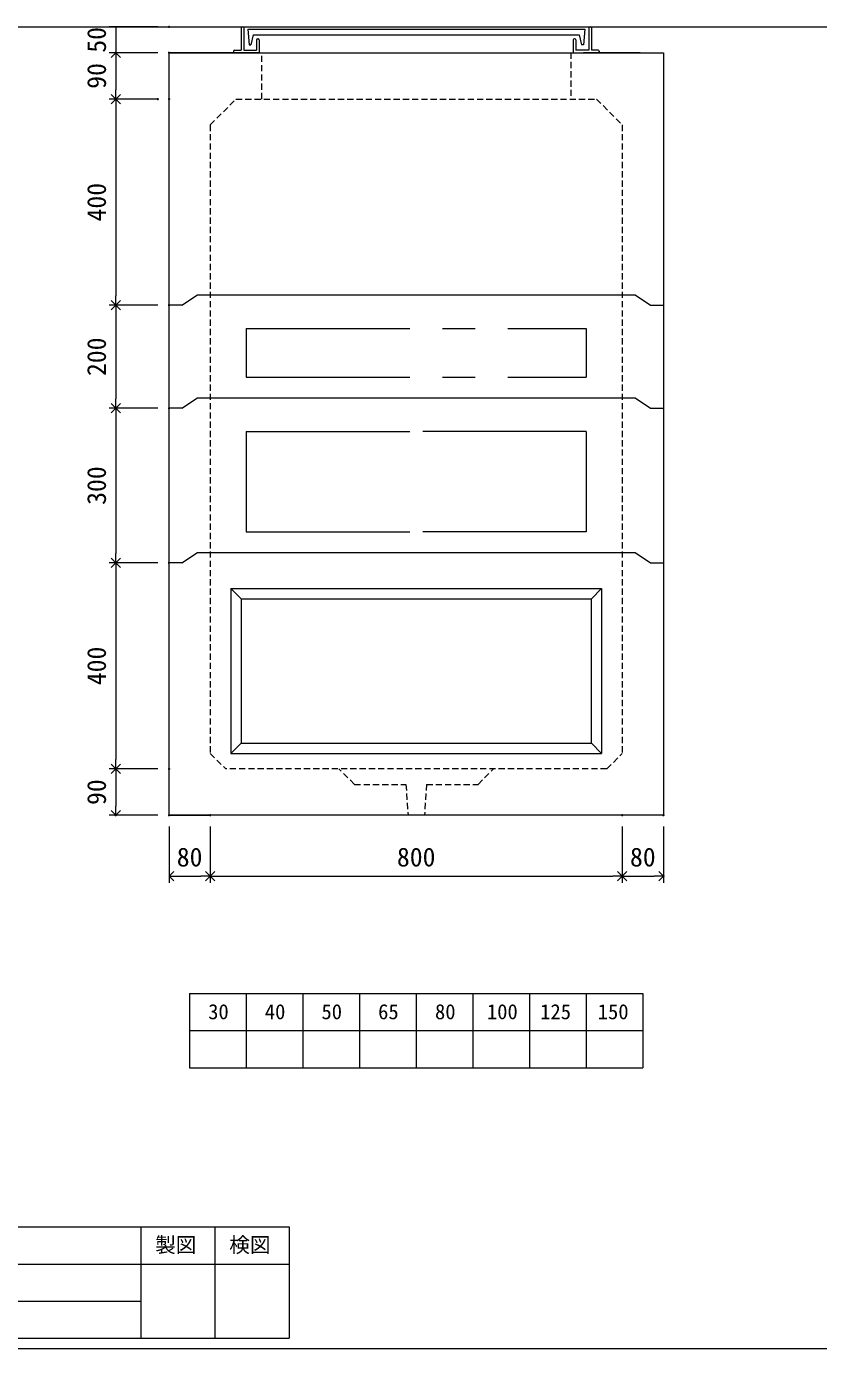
# Model space of a CAD drawing. Units: millimetres, scale not verified. Extents: x -4890 to 18490, y -2312 to 2312.
# Drawn here: x 308 to 1846, y -1963 to 603 of the extents above; entities that cross this region are included whole.
import ezdxf
from ezdxf.enums import TextEntityAlignment as Align

# ---------------------------------------------------------------- set-up
doc = ezdxf.new("R2010")
doc.units = ezdxf.units.MM
doc.header["$LTSCALE"] = 10
doc.header["$PDMODE"] = 32
doc.header["$PDSIZE"] = 2
doc.linetypes.add('DASHED1', pattern=[1.8, 1.2, -0.6])
doc.linetypes.add('USER2', pattern=[50.8, 31.75, -6.35, 6.35, -6.35])
doc.layers.add('0-1_Defpoints', color=7, linetype='Continuous')
for name, color, linetype, lineweight in [('0-2_waku', 7, 'Continuous', 18), ('0-3_gaikei', 7, 'Continuous', 18), ('0-4_kakure', 7, 'DASHED1', 5), ('0-5_sunpou', 7, 'Continuous', 5), ('0-9_uchigawa', 6, 'Continuous', 18), ('0-B_futa', 3, 'Continuous', 18), ('0-C_GL', 4, 'Continuous', 18), ('0-E_文字１', 7, 'Continuous', 18), ('1-3_uchigawa2', 6, 'USER2', 18)]:
    doc.layers.add(name, color=color, linetype=linetype, lineweight=lineweight)
doc.styles.add('ＭＳ ゴシック', font='')
doc.styles.get('ＭＳ ゴシック').set_extended_font_data('MS Gothic')

# ---------------------------------------------------------------- blocks, each defined once
blk = doc.blocks.new('_Open90')
at = {"layer": '0-5_sunpou'}
blk.add_line((0, 0), (-1, 0), dxfattribs=at)
blk.add_lwpolyline([(-0.5, 0.5), (0, 0), (-0.5, -0.5)], dxfattribs=at)
blk = doc.blocks.new('D91')
at = {"layer": '0-1_Defpoints'}
for p in [(2032.32, 2744.36), (1928.83, 2654.36), (2032.32, 2654.36)]:
    blk.add_point(p, dxfattribs=at)
at = {"layer": '0-5_sunpou'}
for p, q in [((2010.32, 2744.36), (1915.83, 2744.36)), ((1928.83, 2726.36), (1928.83, 2672.36)), ((2010.32, 2654.36), (1915.83, 2654.36))]:
    blk.add_line(p, q, dxfattribs=at)
at = {"layer": '0-5_sunpou', "xscale": 18, "yscale": 18}
for p, rotation in [((1928.83, 2744.36), 90), ((1928.83, 2654.36), 270)]:
    blk.add_blockref('_Open90', p, dxfattribs=dict(at, rotation=rotation))
at = {"layer": '0-5_sunpou', "style": 'ＭＳ ゴシック'}
blk.add_text('90', height=36.66, rotation=90, dxfattribs=at).set_placement((1920.83, 2674.36), align=Align.BOTTOM_LEFT)
blk = doc.blocks.new('D92')
at = {"layer": '0-1_Defpoints'}
for p in [(2010.32, 2654.36), (1928.83, 2254.36), (2032.32, 2254.36)]:
    blk.add_point(p, dxfattribs=at)
at = {"layer": '0-5_sunpou'}
for p, q in [((1988.32, 2654.36), (1915.83, 2654.36)), ((1928.83, 2636.36), (1928.83, 2272.36)), ((2010.32, 2254.36), (1915.83, 2254.36))]:
    blk.add_line(p, q, dxfattribs=at)
at = {"layer": '0-5_sunpou', "xscale": 18, "yscale": 18}
for p, rotation in [((1928.83, 2654.36), 90), ((1928.83, 2254.36), 270)]:
    blk.add_blockref('_Open90', p, dxfattribs=dict(at, rotation=rotation))
at = {"layer": '0-5_sunpou', "style": 'ＭＳ ゴシック'}
blk.add_text('400', height=36.66, rotation=90, dxfattribs=at).set_placement((1920.83, 2416.86), align=Align.BOTTOM_LEFT)
blk = doc.blocks.new('D93')
at = {"layer": '0-1_Defpoints'}
for p in [(2032.32, 2254.36), (1928.83, 2054.36), (2032.32, 2054.36)]:
    blk.add_point(p, dxfattribs=at)
at = {"layer": '0-5_sunpou'}
for p, q in [((2010.32, 2254.36), (1915.83, 2254.36)), ((1928.83, 2236.36), (1928.83, 2072.36)), ((2010.32, 2054.36), (1915.83, 2054.36))]:
    blk.add_line(p, q, dxfattribs=at)
at = {"layer": '0-5_sunpou', "xscale": 18, "yscale": 18}
for p, rotation in [((1928.83, 2254.36), 90), ((1928.83, 2054.36), 270)]:
    blk.add_blockref('_Open90', p, dxfattribs=dict(at, rotation=rotation))
at = {"layer": '0-5_sunpou', "style": 'ＭＳ ゴシック'}
blk.add_text('200', height=36.66, rotation=90, dxfattribs=at).set_placement((1920.83, 2116.86), align=Align.BOTTOM_LEFT)
blk = doc.blocks.new('D94')
at = {"layer": '0-1_Defpoints'}
for p in [(2032.32, 2054.36), (1928.83, 1754.36), (2032.32, 1754.36)]:
    blk.add_point(p, dxfattribs=at)
at = {"layer": '0-5_sunpou'}
for p, q in [((2010.32, 2054.36), (1915.83, 2054.36)), ((1928.83, 2036.36), (1928.83, 1772.36)), ((2010.32, 1754.36), (1915.83, 1754.36))]:
    blk.add_line(p, q, dxfattribs=at)
at = {"layer": '0-5_sunpou', "xscale": 18, "yscale": 18}
for p, rotation in [((1928.83, 2054.36), 90), ((1928.83, 1754.36), 270)]:
    blk.add_blockref('_Open90', p, dxfattribs=dict(at, rotation=rotation))
at = {"layer": '0-5_sunpou', "style": 'ＭＳ ゴシック'}
blk.add_text('300', height=36.66, rotation=90, dxfattribs=at).set_placement((1920.83, 1866.86), align=Align.BOTTOM_LEFT)
blk = doc.blocks.new('D104')
at = {"layer": '0-1_Defpoints'}
for p in [(2032.32, 2794.36), (1928.83, 2744.36), (2032.32, 2744.36)]:
    blk.add_point(p, dxfattribs=at)
at = {"layer": '0-5_sunpou'}
for p, q in [((2010.32, 2794.36), (1915.83, 2794.36)), ((1928.83, 2794.36), (1928.83, 2744.36)), ((2010.32, 2744.36), (1915.83, 2744.36))]:
    blk.add_line(p, q, dxfattribs=at)
at = {"layer": '0-5_sunpou', "style": 'ＭＳ ゴシック'}
blk.add_text('50', height=36.66, rotation=90, dxfattribs=at).set_placement((1920.83, 2744.36), align=Align.BOTTOM_LEFT)
blk = doc.blocks.new('D119')
at = {"layer": '0-1_Defpoints'}
for p in [(2032.32, 1754.36), (1928.83, 1354.36), (2032.32, 1354.36)]:
    blk.add_point(p, dxfattribs=at)
at = {"layer": '0-5_sunpou'}
for p, q in [((2010.32, 1754.36), (1915.83, 1754.36)), ((1928.83, 1736.36), (1928.83, 1372.36)), ((2010.32, 1354.36), (1915.83, 1354.36))]:
    blk.add_line(p, q, dxfattribs=at)
at = {"layer": '0-5_sunpou', "xscale": 18, "yscale": 18}
for p, rotation in [((1928.83, 1754.36), 90), ((1928.83, 1354.36), 270)]:
    blk.add_blockref('_Open90', p, dxfattribs=dict(at, rotation=rotation))
at = {"layer": '0-5_sunpou', "style": 'ＭＳ ゴシック'}
blk.add_text('400', height=36.66, rotation=90, dxfattribs=at).set_placement((1920.83, 1516.86), align=Align.BOTTOM_LEFT)
blk = doc.blocks.new('D120')
at = {"layer": '0-1_Defpoints'}
for p in [(2032.32, 1354.36), (1928.83, 1264.36), (2032.32, 1264.36)]:
    blk.add_point(p, dxfattribs=at)
at = {"layer": '0-5_sunpou'}
for p, q in [((2010.32, 1354.36), (1915.83, 1354.36)), ((1928.83, 1336.36), (1928.83, 1282.36)), ((2010.32, 1264.36), (1915.83, 1264.36))]:
    blk.add_line(p, q, dxfattribs=at)
at = {"layer": '0-5_sunpou', "xscale": 18, "yscale": 18}
for p, rotation in [((1928.83, 1354.36), 90), ((1928.83, 1264.36), 270)]:
    blk.add_blockref('_Open90', p, dxfattribs=dict(at, rotation=rotation))
at = {"layer": '0-5_sunpou', "style": 'ＭＳ ゴシック'}
blk.add_text('90', height=36.66, rotation=90, dxfattribs=at).set_placement((1920.83, 1284.36), align=Align.BOTTOM_LEFT)
blk = doc.blocks.new('D121')
at = {"layer": '0-1_Defpoints'}
for p in [(2032.32, 1264.36), (2112.32, 1264.36), (2112.32, 1145.97)]:
    blk.add_point(p, dxfattribs=at)
at = {"layer": '0-5_sunpou'}
for p, q in [((2032.32, 1242.36), (2032.32, 1132.97)), ((2112.32, 1242.36), (2112.32, 1132.97)), ((2050.32, 1145.97), (2094.32, 1145.97))]:
    blk.add_line(p, q, dxfattribs=at)
at = {"layer": '0-5_sunpou', "xscale": 18, "yscale": 18, "rotation": 180}
blk.add_blockref('_Open90', (2032.32, 1145.97), dxfattribs=at)
at = {"layer": '0-5_sunpou', "xscale": 18, "yscale": 18}
blk.add_blockref('_Open90', (2112.32, 1145.97), dxfattribs=at)
at = {"layer": '0-5_sunpou', "style": 'ＭＳ ゴシック'}
blk.add_text('80', height=36.66, dxfattribs=at).set_placement((2047.32, 1153.97), align=Align.BOTTOM_LEFT)
blk = doc.blocks.new('D122')
at = {"layer": '0-1_Defpoints'}
for p in [(2112.32, 1264.36), (2912.32, 1264.36), (2912.32, 1145.97)]:
    blk.add_point(p, dxfattribs=at)
at = {"layer": '0-5_sunpou'}
for p, q in [((2112.32, 1242.36), (2112.32, 1132.97)), ((2912.32, 1242.36), (2912.32, 1132.97)), ((2130.32, 1145.97), (2894.32, 1145.97))]:
    blk.add_line(p, q, dxfattribs=at)
at = {"layer": '0-5_sunpou', "xscale": 18, "yscale": 18, "rotation": 180}
blk.add_blockref('_Open90', (2112.32, 1145.97), dxfattribs=at)
at = {"layer": '0-5_sunpou', "xscale": 18, "yscale": 18}
blk.add_blockref('_Open90', (2912.32, 1145.97), dxfattribs=at)
at = {"layer": '0-5_sunpou', "style": 'ＭＳ ゴシック'}
blk.add_text('800', height=36.66, dxfattribs=at).set_placement((2474.82, 1153.97), align=Align.BOTTOM_LEFT)
blk = doc.blocks.new('D123')
at = {"layer": '0-1_Defpoints'}
for p in [(2912.32, 1264.36), (2992.32, 1264.36), (2992.32, 1145.97)]:
    blk.add_point(p, dxfattribs=at)
at = {"layer": '0-5_sunpou'}
for p, q in [((2912.32, 1242.36), (2912.32, 1132.97)), ((2992.32, 1242.36), (2992.32, 1132.97)), ((2930.32, 1145.97), (2974.32, 1145.97))]:
    blk.add_line(p, q, dxfattribs=at)
at = {"layer": '0-5_sunpou', "xscale": 18, "yscale": 18, "rotation": 180}
blk.add_blockref('_Open90', (2912.32, 1145.97), dxfattribs=at)
at = {"layer": '0-5_sunpou', "xscale": 18, "yscale": 18}
blk.add_blockref('_Open90', (2992.32, 1145.97), dxfattribs=at)
at = {"layer": '0-5_sunpou', "style": 'ＭＳ ゴシック'}
blk.add_text('80', height=36.66, dxfattribs=at).set_placement((2927.32, 1153.97), align=Align.BOTTOM_LEFT)

msp = doc.modelspace()

# ---------------------------------------------------------------- linework, layer by layer
at = {"layer": '0-2_waku'}
for p, q in [((624.94, -1273.81), (624.94, -1417.81)), ((624.94, -1273.81), (624.94, -1417.81)), ((624.94, -1273.81), (624.94, -1417.81)), ((624.94, -1273.81), (624.94, -1417.81)), ((624.94, -1273.81), (1504.94, -1273.81)), ((734.94, -1273.81), (734.94, -1417.81)), ((844.94, -1273.81), (844.94, -1417.81)), ((844.94, -1273.81), (844.94, -1417.81)), ((954.94, -1273.81), (954.94, -1417.81)), ((1064.94, -1273.81), (1064.94, -1417.81)), ((1174.94, -1273.81), (1174.94, -1417.81)), ((1284.94, -1273.81), (1284.94, -1417.81)), ((1394.94, -1273.81), (1394.94, -1417.81)), ((1504.94, -1273.81), (1504.94, -1417.81)), ((624.94, -1345.81), (1504.94, -1345.81)), ((624.94, -1417.81), (1504.94, -1417.81)), ((-1210.06, -1726.81), (817.94, -1726.81)), ((529.94, -1726.81), (529.94, -1942.81)), ((529.94, -1726.81), (529.94, -1942.81)), ((673.94, -1726.81), (673.94, -1942.81)), ((817.94, -1726.81), (817.94, -1942.81)), ((-1210.06, -1798.81), (817.94, -1798.81)), ((-1210.06, -1870.81), (529.94, -1870.81)), ((-1210.06, -1942.81), (817.94, -1942.81)), ((-1230.06, -1962.81), (4889.94, -1962.81)), ((-1230.06, -1962.81), (4889.94, -1962.81))]:
    msp.add_line(p, q, dxfattribs=at)
at = {"layer": '0-3_gaikei'}
for p, q in [((584.94, -927.81), (584.94, 552.19)), ((629.94, 552.19), (739.94, 552.19)), ((664.94, 552.19), (1464.94, 552.19)), ((1499.94, 552.19), (1389.94, 552.19)), ((1544.94, 552.19), (1544.94, -927.81)), ((609.94, 62.19), (639.94, 82.19)), ((609.94, 62.19), (639.94, 82.19)), ((639.94, 82.19), (1489.94, 82.19)), ((1489.94, 82.19), (1519.94, 62.19)), ((1489.94, 82.19), (1519.94, 62.19)), ((609.94, 62.19), (584.94, 62.19)), ((609.94, 62.19), (584.94, 62.19)), ((1519.94, 62.19), (1544.94, 62.19)), ((1519.94, 62.19), (1544.94, 62.19)), ((609.94, -137.81), (639.94, -117.81)), ((609.94, -137.81), (639.94, -117.81)), ((639.94, -117.81), (1489.94, -117.81)), ((1489.94, -117.81), (1519.94, -137.81)), ((1489.94, -117.81), (1519.94, -137.81)), ((609.94, -137.81), (584.94, -137.81)), ((609.94, -137.81), (584.94, -137.81)), ((1519.94, -137.81), (1544.94, -137.81)), ((1519.94, -137.81), (1544.94, -137.81)), ((609.94, -437.81), (639.94, -417.81)), ((609.94, -437.81), (639.94, -417.81)), ((639.94, -417.81), (1489.94, -417.81)), ((1489.94, -417.81), (1519.94, -437.81)), ((1489.94, -417.81), (1519.94, -437.81)), ((609.94, -437.81), (584.94, -437.81)), ((609.94, -437.81), (584.94, -437.81)), ((1519.94, -437.81), (1544.94, -437.81)), ((1519.94, -437.81), (1544.94, -437.81)), ((1544.94, -927.81), (584.94, -927.81)), ((584.94, -927.81), (664.94, -927.81))]:
    msp.add_line(p, q, dxfattribs=at)
at = {"layer": '0-3_gaikei', "lineweight": 5}
for p, q in [((639.94, 82.19), (1489.94, 82.19)), ((639.94, 82.19), (1489.94, 82.19)), ((639.94, -117.81), (1489.94, -117.81)), ((639.94, -117.81), (1489.94, -117.81)), ((639.94, -417.81), (1489.94, -417.81)), ((639.94, -417.81), (1489.94, -417.81))]:
    msp.add_line(p, q, dxfattribs=at)
at = {"layer": '0-3_gaikei'}
msp.add_lwpolyline([(714.94, 552.19), (584.94, 552.19), (1544.94, 552.19)], dxfattribs=at)
msp.add_lwpolyline([(714.94, 552.19), (584.94, 552.19), (1544.94, 552.19)], dxfattribs=at)
at = {"layer": '0-4_kakure'}
for p, q in [((764.94, 462.19), (764.94, 550.95)), ((1364.94, 552.19), (1364.94, 460.95)), ((664.94, 412.19), (714.94, 462.19)), ((714.94, 462.19), (1414.94, 462.19)), ((714.94, 462.19), (1414.94, 462.19)), ((714.94, 462.19), (1414.94, 462.19)), ((714.94, 462.19), (1414.94, 462.19)), ((1414.94, 462.19), (1464.94, 412.19)), ((664.94, 412.19), (664.94, -807.81)), ((1464.94, 412.19), (1464.94, -807.81)), ((664.94, -807.81), (694.94, -837.81)), ((664.94, -807.81), (694.94, -837.81)), ((664.94, -807.81), (694.94, -837.81)), ((1434.94, -837.81), (1464.94, -807.81)), ((1434.94, -837.81), (1464.94, -807.81)), ((1434.94, -837.81), (1464.94, -807.81)), ((1434.94, -837.81), (694.94, -837.81)), ((1434.94, -837.81), (694.94, -837.81)), ((1434.94, -837.81), (694.94, -837.81)), ((944.94, -867.81), (914.94, -837.81)), ((944.94, -867.81), (914.94, -837.81)), ((944.94, -867.81), (914.94, -837.81)), ((944.94, -867.81), (914.94, -837.81)), ((944.94, -867.81), (914.94, -837.81)), ((1184.94, -867.81), (1214.94, -837.81)), ((1184.94, -867.81), (1214.94, -837.81)), ((1184.94, -867.81), (1214.94, -837.81)), ((1184.94, -867.81), (1214.94, -837.81)), ((1184.94, -867.81), (1214.94, -837.81)), ((944.94, -867.81), (1044.94, -867.81)), ((944.94, -867.81), (1044.94, -867.81)), ((944.94, -867.81), (1044.94, -867.81)), ((944.94, -867.81), (1044.94, -867.81)), ((944.94, -867.81), (1044.94, -867.81)), ((1044.94, -867.81), (1048.94, -927.81)), ((1084.94, -867.81), (1080.94, -927.81)), ((1084.94, -867.81), (1184.94, -867.81)), ((1084.94, -867.81), (1184.94, -867.81)), ((1084.94, -867.81), (1184.94, -867.81)), ((1084.94, -867.81), (1184.94, -867.81)), ((1084.94, -867.81), (1184.94, -867.81))]:
    msp.add_line(p, q, dxfattribs=at)
at = {"layer": '0-9_uchigawa'}
for p, q in [((704.94, -487.81), (724.94, -507.81)), ((704.94, -487.81), (704.94, -787.81)), ((704.94, -487.81), (1424.94, -487.81)), ((704.94, -487.81), (704.94, -807.74)), ((704.94, -487.81), (724.94, -507.81)), ((704.94, -487.81), (724.94, -507.81)), ((704.94, -487.81), (704.94, -787.81)), ((704.94, -487.81), (1424.94, -487.81)), ((704.94, -487.81), (704.94, -807.74)), ((704.94, -487.81), (724.94, -507.81)), ((704.94, -487.81), (724.94, -507.81)), ((704.94, -487.81), (704.94, -787.81)), ((704.94, -487.81), (1424.94, -487.81)), ((704.94, -487.81), (704.94, -807.74)), ((704.94, -487.81), (724.94, -507.81)), ((724.94, -507.81), (724.94, -767.81)), ((724.94, -507.81), (724.94, -767.81)), ((724.94, -507.81), (724.94, -767.81)), ((724.94, -507.81), (724.94, -767.81)), ((724.94, -507.81), (724.94, -787.74)), ((724.94, -507.81), (724.94, -767.81)), ((724.94, -507.81), (724.94, -767.81)), ((724.94, -507.81), (724.94, -767.81)), ((724.94, -507.81), (724.94, -767.81)), ((724.94, -507.81), (724.94, -787.74)), ((724.94, -507.81), (724.94, -767.81)), ((724.94, -507.81), (724.94, -767.81)), ((724.94, -507.81), (724.94, -767.81)), ((724.94, -507.81), (724.94, -767.81)), ((724.94, -507.81), (724.94, -787.74)), ((1424.94, -487.81), (1404.94, -507.81)), ((1424.94, -487.81), (1404.94, -507.81)), ((1424.94, -487.81), (1404.94, -507.81)), ((1404.94, -787.74), (1404.94, -507.81)), ((1404.94, -787.74), (1404.94, -507.81)), ((1404.94, -787.74), (1404.94, -507.81)), ((1424.94, -487.81), (1424.94, -807.74)), ((1424.94, -487.81), (1424.94, -807.74)), ((1424.94, -487.81), (1424.94, -807.74)), ((704.94, -807.74), (724.94, -787.74)), ((704.94, -807.74), (724.94, -787.74)), ((704.94, -807.74), (724.94, -787.74)), ((724.94, -787.74), (1404.94, -787.74)), ((724.94, -787.74), (1404.94, -787.74)), ((724.94, -787.74), (1404.94, -787.74)), ((1424.94, -807.74), (1404.94, -787.74)), ((1424.94, -807.74), (1404.94, -787.74)), ((1424.94, -807.74), (1404.94, -787.74)), ((704.94, -807.74), (1424.94, -807.74)), ((704.94, -807.74), (1424.94, -807.74)), ((704.94, -807.74), (1424.94, -807.74)), ((724.94, -807.74), (1424.94, -807.74)), ((724.94, -807.74), (1424.94, -807.74)), ((724.94, -807.74), (1424.94, -807.74))]:
    msp.add_line(p, q, dxfattribs=at)
for points in [[(704.94, -487.81), (724.94, -507.81), (724.94, -767.81)], [(704.94, -487.81), (724.94, -507.81), (1404.94, -507.81)], [(704.94, -487.81), (724.94, -507.81), (724.94, -767.81)], [(704.94, -487.81), (724.94, -507.81), (1404.94, -507.81)], [(704.94, -487.81), (724.94, -507.81), (724.94, -767.81)], [(704.94, -487.81), (724.94, -507.81), (1404.94, -507.81)]]:
    msp.add_lwpolyline(points, dxfattribs=at)
at = {"layer": '0-B_futa'}
for p, q in [((724.94, 600.19), (724.94, 557.19)), ((726.94, 602.19), (729.94, 602.19)), ((729.94, 602.19), (729.94, 557.19)), ((737.75, 597.69), (1392.08, 597.69)), ((737.75, 597.69), (740.24, 567.69)), ((1392.08, 597.69), (1389.83, 567.69)), ((1399.94, 602.19), (1399.94, 557.19)), ((1399.94, 602.19), (1402.94, 602.19)), ((1404.94, 600.19), (1404.94, 557.19)), ((740.24, 567.69), (743.95, 567.69)), ((748.27, 586.69), (743.95, 567.69)), ((748.27, 586.69), (1381.61, 586.69)), ((754.94, 577.19), (754.94, 557.19)), ((756.94, 579.19), (757.94, 579.19)), ((759.94, 577.19), (759.94, 552.19)), ((1369.94, 577.19), (1369.94, 552.19)), ((1372.94, 579.19), (1371.94, 579.19)), ((1374.94, 577.19), (1374.94, 557.19)), ((1381.61, 586.69), (1385.93, 567.69)), ((1389.83, 567.69), (1385.93, 567.69)), ((709.94, 555.19), (709.94, 554.19)), ((711.94, 557.19), (724.94, 557.19)), ((759.94, 552.19), (711.94, 552.19)), ((729.94, 557.19), (754.94, 557.19)), ((1369.94, 552.19), (1417.94, 552.19)), ((1399.94, 557.19), (1374.94, 557.19)), ((1417.94, 557.19), (1404.94, 557.19)), ((1419.94, 555.19), (1419.94, 554.19))]:
    msp.add_line(p, q, dxfattribs=at)
for centre, start, end in [((726.94, 600.19), 90, 180), ((1402.94, 600.19), 0, 90), ((756.94, 577.19), 90, 180), ((757.94, 577.19), 0, 90), ((1371.94, 577.19), 90, 180), ((1372.94, 577.19), 0, 90), ((711.94, 555.19), 90, 180), ((711.94, 554.19), 180, 270), ((1417.94, 555.19), 0, 90), ((1417.94, 554.19), 270, 0)]:
    msp.add_arc(centre, 2, start, end, dxfattribs=at)
at = {"layer": '0-C_GL'}
msp.add_line((-1230.06, 602.19), (4889.94, 602.19), dxfattribs=at)
msp.add_line((-1230.06, 602.19), (4889.94, 602.19), dxfattribs=at)
at = {"layer": '1-3_uchigawa2'}
for p, q in [((734.94, 17.19), (734.94, -77.81)), ((734.94, 17.19), (1394.94, 17.19)), ((1394.94, 17.19), (1394.94, -77.81)), ((734.94, -77.81), (1394.94, -77.81)), ((734.94, -182.81), (1064.94, -182.81)), ((1394.94, -182.81), (1064.94, -182.81))]:
    msp.add_line(p, q, dxfattribs=at)
for points in [[(734.94, -182.81), (734.94, -377.81), (1064.94, -377.81)], [(1394.94, -182.81), (1394.94, -377.81), (1064.94, -377.81)]]:
    msp.add_lwpolyline(points, dxfattribs=at)

# ---------------------------------------------------------------- block references
at = {"layer": '0-5_sunpou'}
for name in ['D104', 'D91', 'D92', 'D93', 'D94', 'D119', 'D120', 'D121', 'D122', 'D123']:
    msp.add_blockref(name, (-1447.37, -2192.18), dxfattribs=at)

# ---------------------------------------------------------------- texts
at = {"layer": '0-E_文字１', "style": 'ＭＳ ゴシック'}
for s, p in [('30', (660.93, -1332.46)), ('40', (770.93, -1332.46)), ('50', (880.93, -1332.46)), ('65', (990.93, -1332.46)), ('80', (1101.34, -1332.46)), ('100', (1202.21, -1332.46)), ('125', (1305.6, -1332.46)), ('150', (1417.36, -1332.46)), ('製図', (558, -1785.06)), ('検図', (702, -1785.06))]:
    msp.add_text(s, height=29.33, dxfattribs=at).set_placement(p, align=Align.BOTTOM_LEFT)

doc.saveas('drawing.dxf')
